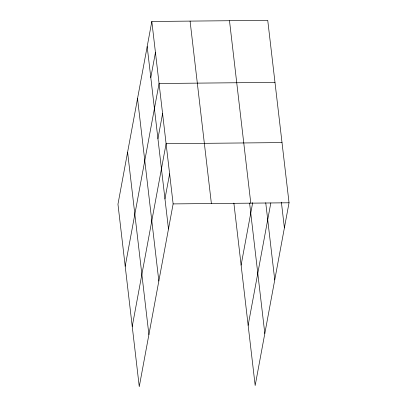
<?xml version="1.0" encoding="UTF-8"?>
<svg xmlns="http://www.w3.org/2000/svg" width="407" height="407" viewBox="0 0 407 407"><rect width="100%" height="100%" fill="white"/><g stroke="black" fill="none" stroke-linecap="round" stroke-linejoin="round"><path stroke-width="0.61" d="M151.826 21.474L117.959 204.217L139.26 386.65L173.128 203.907L151.826 21.474L267.74 20.35L289.041 202.783L255.174 385.526L233.872 203.093M150.799 77.589L155.449 52.488M125.203 266.244L159.071 83.501L274.984 82.377M157.931 138.701L162.586 113.604M132.229 326.45L166.102 143.702L282.01 142.582M164.962 198.906L169.612 173.804M241.112 265.12L252.696 202.625M248.143 325.325L270.818 202.981M173.128 203.907L289.041 202.783M281.385 202.172L284.391 227.884M265.74 202.767L274.745 279.904M229.492 20.721L250.788 203.154M249.598 203.174L264.815 333.506M190.079 21.103L211.381 203.536M147.176 46.571L168.478 229.004M137.535 98.596L158.837 281.028M127.6 152.193L148.901 334.625"/></g></svg>
